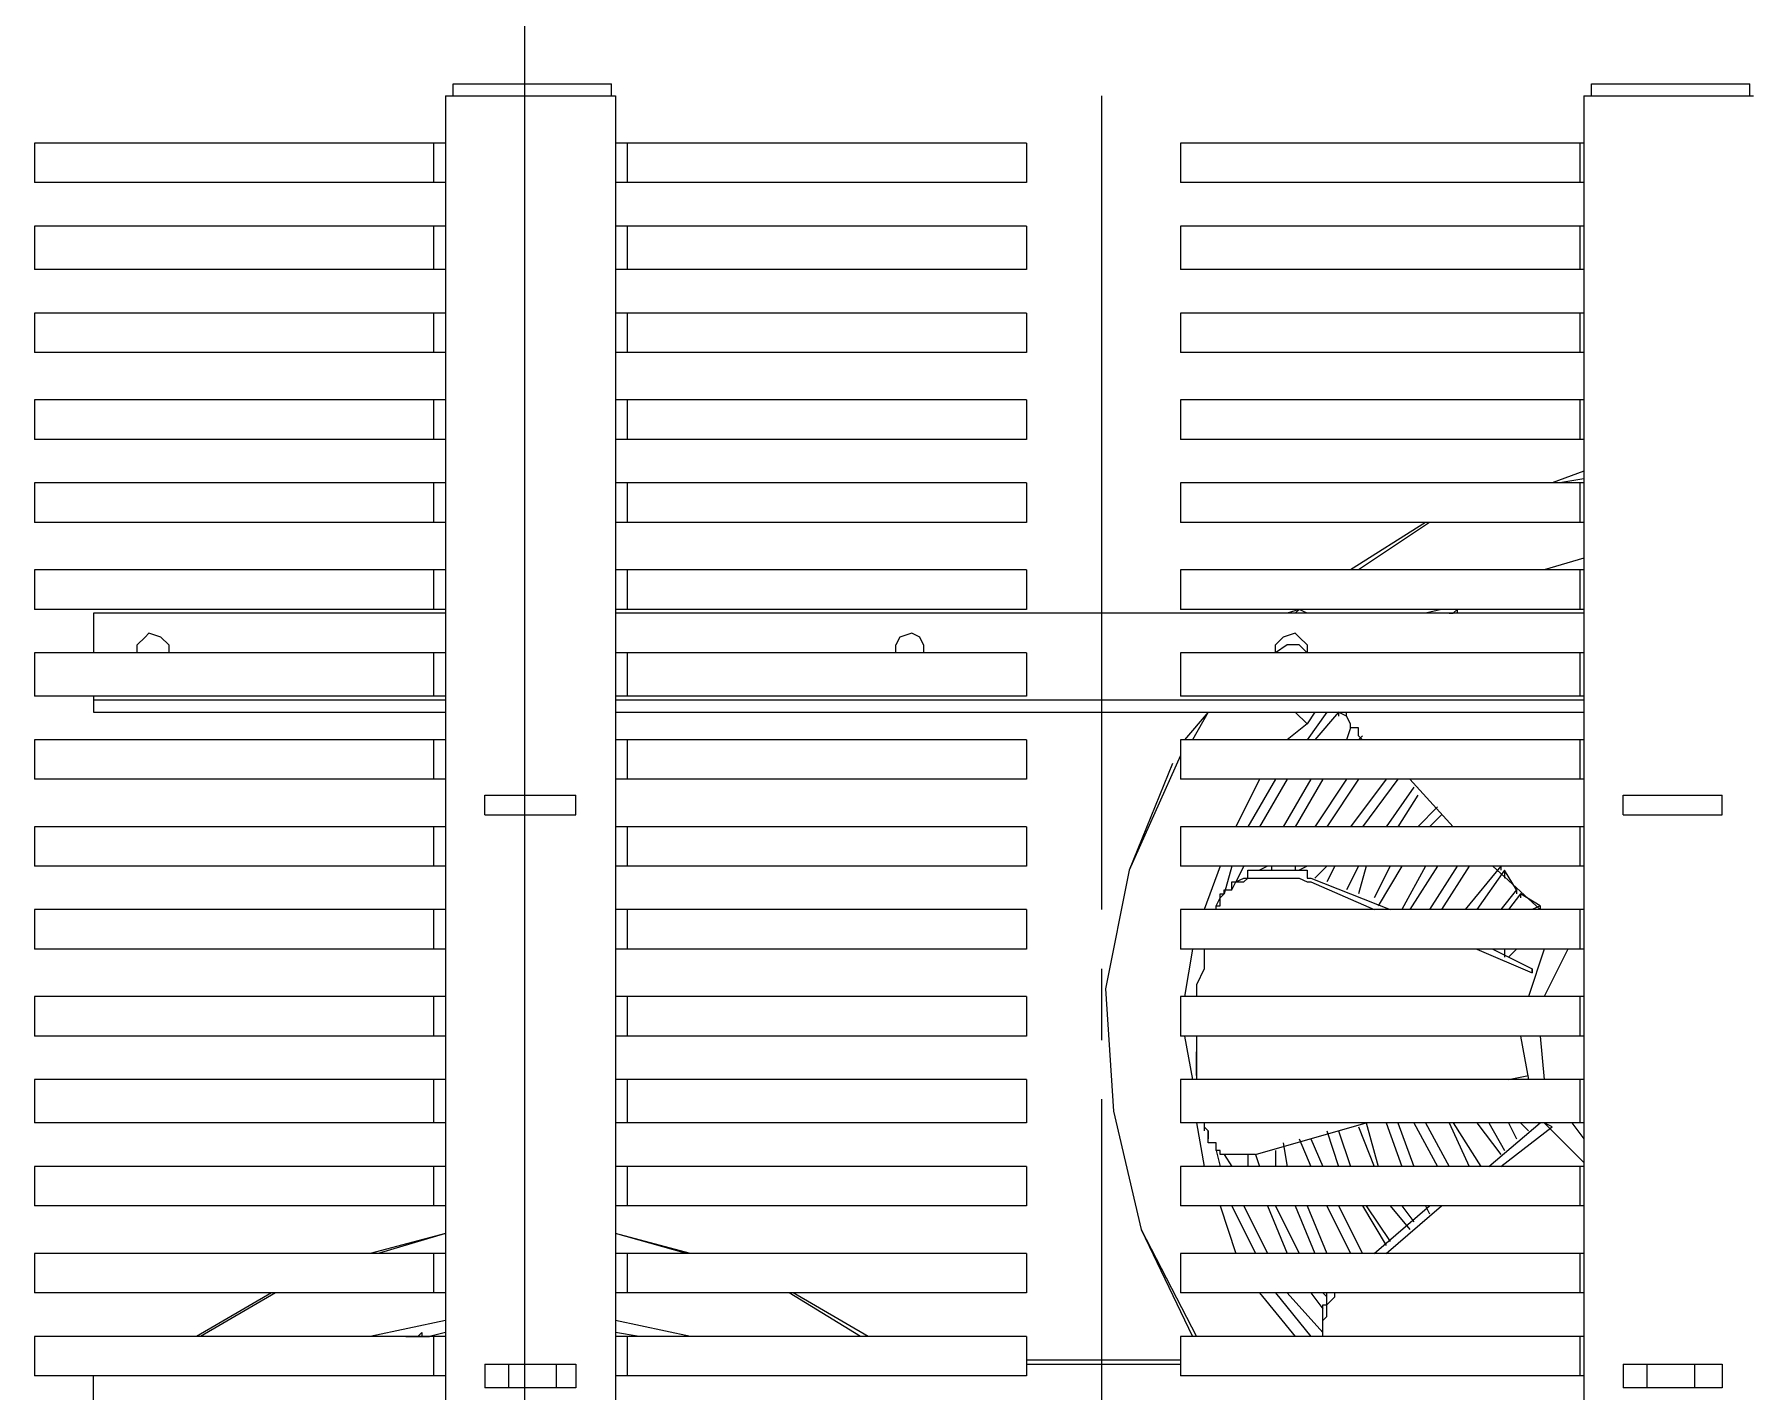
# Model space of a CAD drawing. Header units: millimetres. Extents: x 37084 to 180780, y -153145 to -16322.
# Drawn here: x 72922 to 73826, y -113933 to -113218 of the extents above; entities that cross this region are included whole.
import ezdxf

# ---------------------------------------------------------------- set-up
doc = ezdxf.new("R2010")
doc.units = ezdxf.units.MM
doc.header["$MEASUREMENT"] = 0
doc.linetypes.add('CONTINU', pattern=[0])
doc.layers.add('00', color=5, linetype='Continuous', lineweight=9)
doc.layers.add('1_Day dan', color=5, linetype='Continuous')

# ---------------------------------------------------------------- blocks, each defined once
blk = doc.blocks.new('MBA')
at = {"color": 0, "linetype": 'ByBlock', "lineweight": 9}
for points in [[(1955499.68, 288637.86), (1955589.12, 288637.86)], [(1955499.68, 288637.86), (1955499.68, 287181.75)], [(1955503.84, 288644.1), (1955587.04, 288644.1)], [(1955503.84, 288637.86), (1955503.84, 288644.1)], [(1955587.04, 288637.86), (1955587.04, 288644.1)], [(1955589.12, 288637.86), (1955589.12, 287181.75)], [(1955844.98, 288637.86), (1955844.98, 288209.35)], [(1956098.76, 288637.86), (1956188.21, 288637.86)], [(1956098.76, 288637.86), (1956098.76, 287181.75)], [(1956102.92, 288644.1), (1956186.13, 288644.1)], [(1956102.92, 288637.86), (1956102.92, 288644.1)], [(1956186.13, 288637.86), (1956186.13, 288644.1)], [(1955499.68, 288612.9), (1955283.34, 288612.9)], [(1955283.34, 288612.9), (1955283.34, 288592.1)], [(1955493.44, 288612.9), (1955493.44, 288592.1)], [(1955805.46, 288612.9), (1955589.12, 288612.9)], [(1955595.37, 288612.9), (1955595.37, 288592.1)], [(1955805.46, 288612.9), (1955805.46, 288592.1)], [(1956098.76, 288612.9), (1955886.59, 288612.9)], [(1955886.59, 288612.9), (1955886.59, 288592.1)], [(1956096.68, 288612.9), (1956096.68, 288592.1)], [(1955499.68, 288592.1), (1955283.34, 288592.1)], [(1955805.46, 288592.1), (1955589.12, 288592.1)], [(1956098.76, 288592.1), (1955886.59, 288592.1)], [(1955499.68, 288569.22), (1955283.34, 288569.22)], [(1955283.34, 288569.22), (1955283.34, 288546.33)], [(1955493.44, 288569.22), (1955493.44, 288546.33)], [(1955805.46, 288569.22), (1955589.12, 288569.22)], [(1955595.37, 288569.22), (1955595.37, 288546.33)], [(1955805.46, 288569.22), (1955805.46, 288546.33)], [(1956098.76, 288569.22), (1955886.59, 288569.22)], [(1955886.59, 288569.22), (1955886.59, 288546.33)], [(1956096.68, 288569.22), (1956096.68, 288546.33)], [(1955499.68, 288546.33), (1955283.34, 288546.33)], [(1955805.46, 288546.33), (1955589.12, 288546.33)], [(1956098.76, 288546.33), (1955886.59, 288546.33)], [(1955499.68, 288523.45), (1955283.34, 288523.45)], [(1955283.34, 288523.45), (1955283.34, 288502.65)], [(1955493.44, 288523.45), (1955493.44, 288502.65)], [(1955805.46, 288523.45), (1955589.12, 288523.45)], [(1955595.37, 288523.45), (1955595.37, 288502.65)], [(1955805.46, 288523.45), (1955805.46, 288502.65)], [(1956098.76, 288523.45), (1955886.59, 288523.45)], [(1955886.59, 288523.45), (1955886.59, 288502.65)], [(1956096.68, 288523.45), (1956096.68, 288502.65)], [(1955499.68, 288502.65), (1955283.34, 288502.65)], [(1955805.46, 288502.65), (1955589.12, 288502.65)], [(1956098.76, 288502.65), (1955886.59, 288502.65)], [(1955499.68, 288477.69), (1955283.34, 288477.69)], [(1955283.34, 288477.69), (1955283.34, 288456.89)], [(1955493.44, 288477.69), (1955493.44, 288456.89)], [(1955805.46, 288477.69), (1955589.12, 288477.69)], [(1955595.37, 288477.69), (1955595.37, 288456.89)], [(1955805.46, 288477.69), (1955805.46, 288456.89)], [(1956098.76, 288477.69), (1955886.59, 288477.69)], [(1955886.59, 288477.69), (1955886.59, 288456.89)], [(1956096.68, 288477.69), (1956096.68, 288456.89)], [(1955499.68, 288456.89), (1955283.34, 288456.89)], [(1955805.46, 288456.89), (1955589.12, 288456.89)], [(1956098.76, 288456.89), (1955886.59, 288456.89)], [(1956098.76, 288440.25), (1956082.12, 288434.01)], [(1955499.68, 288434.01), (1955283.34, 288434.01)], [(1955283.34, 288434.01), (1955283.34, 288413.2)], [(1955493.44, 288434.01), (1955493.44, 288413.2)], [(1955805.46, 288434.01), (1955589.12, 288434.01)], [(1955595.37, 288434.01), (1955595.37, 288413.2)], [(1955805.46, 288434.01), (1955805.46, 288413.2)], [(1956098.76, 288434.01), (1955886.59, 288434.01)], [(1955886.59, 288434.01), (1955886.59, 288413.2)], [(1956098.76, 288436.09), (1956086.28, 288434.01)], [(1956096.68, 288434.01), (1956096.68, 288413.2)], [(1955499.68, 288413.2), (1955283.34, 288413.2)], [(1955805.46, 288413.2), (1955589.12, 288413.2)], [(1956098.76, 288413.2), (1955886.59, 288413.2)], [(1956015.56, 288413.2), (1955976.03, 288388.24)], [(1956017.64, 288413.2), (1955980.19, 288388.24)], [(1956098.76, 288394.48), (1956077.96, 288388.24)], [(1955499.68, 288388.24), (1955283.34, 288388.24)], [(1955283.34, 288388.24), (1955283.34, 288367.44)], [(1955493.44, 288388.24), (1955493.44, 288367.44)], [(1955805.46, 288388.24), (1955589.12, 288388.24)], [(1955595.37, 288388.24), (1955595.37, 288367.44)], [(1955805.46, 288388.24), (1955805.46, 288367.44)], [(1956098.76, 288388.24), (1955886.59, 288388.24)], [(1955886.59, 288388.24), (1955886.59, 288367.44)], [(1956096.68, 288388.24), (1956096.68, 288367.44)], [(1955499.68, 288367.44), (1955283.34, 288367.44)], [(1955805.46, 288367.44), (1955589.12, 288367.44)], [(1956098.76, 288367.44), (1955886.59, 288367.44)], [(1955948.99, 288367.44), (1955942.75, 288365.36)], [(1955948.99, 288367.44), (1955946.91, 288365.36)], [(1955953.15, 288365.36), (1955948.99, 288367.44)], [(1956023.88, 288367.44), (1956015.56, 288365.36)], [(1956028.04, 288365.36), (1956030.12, 288365.36), (1956032.2, 288367.44)], [(1956032.2, 288367.44), (1956030.12, 288365.36)], [(1956032.2, 288367.44), (1956032.2, 288365.36)], [(1955499.68, 288365.36), (1955314.54, 288365.36)], [(1955314.54, 288365.36), (1955314.54, 288344.56)], [(1956098.76, 288365.36), (1955589.12, 288365.36)], [(1956028.04, 288365.36), (1956030.12, 288365.36)], [(1955354.07, 288348.72), (1955349.91, 288352.88), (1955343.67, 288354.96), (1955341.59, 288352.88), (1955337.43, 288348.72)], [(1955337.43, 288344.56), (1955337.43, 288348.72)], [(1955354.07, 288348.72), (1955354.07, 288344.56)], [(1955751.38, 288348.72), (1955749.3, 288352.88), (1955745.14, 288354.96), (1955738.9, 288352.88), (1955736.82, 288348.72)], [(1955736.82, 288344.56), (1955736.82, 288348.72)], [(1955751.38, 288348.72), (1955751.38, 288344.56)], [(1955953.15, 288348.72), (1955948.99, 288352.88), (1955946.91, 288354.96), (1955940.67, 288352.88), (1955936.51, 288348.72)], [(1955936.51, 288344.56), (1955936.51, 288348.72)], [(1955953.15, 288344.56), (1955948.99, 288348.72), (1955942.75, 288348.72), (1955936.51, 288344.56)], [(1955953.15, 288348.72), (1955953.15, 288344.56)], [(1955499.68, 288344.56), (1955283.34, 288344.56)], [(1955283.34, 288344.56), (1955283.34, 288321.68)], [(1955493.44, 288344.56), (1955493.44, 288321.68)], [(1955805.46, 288344.56), (1955589.12, 288344.56)], [(1955595.37, 288344.56), (1955595.37, 288321.68)], [(1955805.46, 288344.56), (1955805.46, 288321.68)], [(1956098.76, 288344.56), (1955886.59, 288344.56)], [(1955886.59, 288344.56), (1955886.59, 288321.68)], [(1956096.68, 288344.56), (1956096.68, 288321.68)], [(1955499.68, 288321.68), (1955283.34, 288321.68)], [(1955314.54, 288321.68), (1955314.54, 288313.36)], [(1955805.46, 288321.68), (1955589.12, 288321.68)], [(1956098.76, 288321.68), (1955886.59, 288321.68)], [(1955499.68, 288319.6), (1955314.54, 288319.6)], [(1955314.54, 288313.36), (1955499.68, 288313.36)], [(1956098.76, 288319.6), (1955589.12, 288319.6)], [(1955589.12, 288313.36), (1956098.76, 288313.36)], [(1955901.15, 288313.36), (1955888.67, 288298.79)], [(1955901.15, 288313.36), (1955892.83, 288298.79)], [(1955953.15, 288307.12), (1955946.91, 288313.36)], [(1955957.31, 288313.36), (1955953.15, 288307.12)], [(1955963.55, 288313.36), (1955953.15, 288298.79)], [(1955969.79, 288313.36), (1955957.31, 288298.79)], [(1955973.95, 288311.28), (1955969.79, 288313.36)], [(1955969.79, 288313.36), (1955969.79, 288311.28)], [(1955980.19, 288300.87), (1955980.19, 288305.04), (1955976.03, 288305.04), (1955976.03, 288307.12), (1955973.95, 288311.28), (1955973.95, 288313.36)], [(1955953.15, 288307.12), (1955942.75, 288298.79)], [(1955976.03, 288305.04), (1955973.95, 288298.79)], [(1955499.68, 288298.79), (1955283.34, 288298.79)], [(1955283.34, 288298.79), (1955283.34, 288277.99)], [(1955493.44, 288298.79), (1955493.44, 288277.99)], [(1955805.46, 288298.79), (1955589.12, 288298.79)], [(1955595.37, 288298.79), (1955595.37, 288277.99)], [(1955805.46, 288298.79), (1955805.46, 288277.99)], [(1956098.76, 288298.79), (1955886.59, 288298.79)], [(1955886.59, 288298.79), (1955886.59, 288277.99)], [(1955980.19, 288300.87), (1955982.27, 288298.79)], [(1955982.27, 288300.87), (1955980.19, 288298.79)], [(1956096.68, 288298.79), (1956096.68, 288277.99)], [(1955886.59, 288290.47), (1955859.55, 288230.15), (1955847.06, 288167.74), (1955851.22, 288103.26), (1955865.79, 288040.86), (1955892.83, 287984.69)], [(1955882.43, 288286.31), (1955859.55, 288230.15), (1955847.06, 288167.74), (1955851.22, 288103.26), (1955865.79, 288040.86), (1955894.91, 287984.69)], [(1955499.68, 288277.99), (1955283.34, 288277.99)], [(1955805.46, 288277.99), (1955589.12, 288277.99)], [(1956098.76, 288277.99), (1955886.59, 288277.99)], [(1955928.19, 288277.99), (1955915.71, 288253.03)], [(1955936.51, 288277.99), (1955921.95, 288253.03)], [(1955942.75, 288277.99), (1955928.19, 288253.03)], [(1955955.23, 288277.99), (1955940.67, 288253.03)], [(1955961.47, 288277.99), (1955946.91, 288253.03)], [(1955973.95, 288277.99), (1955957.31, 288253.03)], [(1955980.19, 288277.99), (1955963.55, 288253.03)], [(1955994.76, 288277.99), (1955976.03, 288253.03)], [(1956001, 288277.99), (1955982.27, 288253.03)], [(1956007.24, 288277.99), (1956030.12, 288253.03)], [(1955520.48, 288269.67), (1955568.32, 288269.67)], [(1955520.48, 288259.27), (1955520.48, 288269.67)], [(1955568.32, 288259.27), (1955568.32, 288269.67)], [(1956009.32, 288273.83), (1955994.76, 288253.03)], [(1956011.4, 288269.67), (1956001, 288253.03)], [(1956119.57, 288269.67), (1956171.57, 288269.67)], [(1956119.57, 288259.27), (1956119.57, 288269.67)], [(1956171.57, 288259.27), (1956171.57, 288269.67)], [(1955520.48, 288259.27), (1955568.32, 288259.27)], [(1956021.8, 288263.43), (1956011.4, 288253.03)], [(1956023.88, 288259.27), (1956017.64, 288253.03)], [(1956119.57, 288259.27), (1956171.57, 288259.27)], [(1955499.68, 288253.03), (1955283.34, 288253.03)], [(1955283.34, 288253.03), (1955283.34, 288232.23)], [(1955493.44, 288253.03), (1955493.44, 288232.23)], [(1955805.46, 288253.03), (1955589.12, 288253.03)], [(1955595.37, 288253.03), (1955595.37, 288232.23)], [(1955805.46, 288253.03), (1955805.46, 288232.23)], [(1956098.76, 288253.03), (1955886.59, 288253.03)], [(1955886.59, 288253.03), (1955886.59, 288232.23)], [(1956096.68, 288253.03), (1956096.68, 288232.23)], [(1955499.68, 288232.23), (1955283.34, 288232.23)], [(1955805.46, 288232.23), (1955589.12, 288232.23)], [(1956098.76, 288232.23), (1955886.59, 288232.23)], [(1955907.39, 288232.23), (1955899.07, 288209.35)], [(1955913.63, 288232.23), (1955909.47, 288217.67)], [(1955919.87, 288232.23), (1955915.71, 288223.91)], [(1955932.35, 288232.23), (1955928.19, 288230.15)], [(1955934.43, 288232.23), (1955934.43, 288230.15)], [(1955946.91, 288232.23), (1955946.91, 288230.15)], [(1955953.15, 288232.23), (1955948.99, 288230.15)], [(1955963.55, 288232.23), (1955957.31, 288225.99)], [(1955967.71, 288232.23), (1955963.55, 288223.91)], [(1955980.19, 288232.23), (1955973.95, 288219.75)], [(1955984.35, 288232.23), (1955980.19, 288217.67)], [(1955996.84, 288232.23), (1955988.52, 288215.59)], [(1956003.08, 288232.23), (1955990.6, 288211.43)], [(1956015.56, 288232.23), (1956003.08, 288209.35)], [(1956021.8, 288232.23), (1956007.24, 288209.35)], [(1956032.2, 288232.23), (1956017.64, 288209.35)], [(1956038.44, 288232.23), (1956023.88, 288209.35)], [(1956055.08, 288232.23), (1956036.36, 288209.35)], [(1956050.92, 288232.23), (1956075.88, 288209.35)], [(1956055.08, 288232.23), (1956050.92, 288232.23)], [(1956055.08, 288232.23), (1956055.08, 288230.15)], [(1955905.31, 288209.35), (1955905.31, 288211.43), (1955907.39, 288215.59), (1955907.39, 288217.67), (1955909.47, 288217.67), (1955909.47, 288219.75), (1955913.63, 288219.75), (1955913.63, 288223.91), (1955915.71, 288223.91), (1955919.87, 288225.99), (1955921.95, 288225.99), (1955921.95, 288230.15), (1955926.11, 288230.15), (1955928.19, 288230.15), (1955932.35, 288230.15), (1955934.43, 288230.15), (1955936.51, 288230.15), (1955940.67, 288230.15), (1955942.75, 288230.15), (1955946.91, 288230.15), (1955948.99, 288230.15), (1955953.15, 288230.15), (1955953.15, 288225.99), (1955955.23, 288225.99)], [(1955905.31, 288209.35), (1955905.31, 288211.43), (1955907.39, 288211.43), (1955907.39, 288215.59), (1955909.47, 288217.67), (1955909.47, 288219.75), (1955913.63, 288219.75), (1955915.71, 288223.91), (1955919.87, 288223.91), (1955921.95, 288225.99), (1955926.11, 288225.99), (1955928.19, 288225.99), (1955932.35, 288225.99), (1955934.43, 288225.99), (1955936.51, 288225.99), (1955940.67, 288225.99), (1955942.75, 288225.99), (1955946.91, 288225.99), (1955948.99, 288225.99), (1955953.15, 288223.91), (1955955.23, 288223.91)], [(1955955.23, 288225.99), (1955996.84, 288209.35)], [(1955955.23, 288223.91), (1955988.52, 288209.35)], [(1956057.16, 288230.15), (1956042.6, 288209.35)], [(1956063.4, 288219.75), (1956057.16, 288230.15)], [(1956057.16, 288230.15), (1956057.16, 288225.99)], [(1956063.4, 288219.75), (1956055.08, 288209.35)], [(1956065.48, 288217.67), (1956059.24, 288209.35)], [(1956063.4, 288219.75), (1956063.4, 288217.67)], [(1956075.88, 288211.43), (1956065.48, 288217.67)], [(1956065.48, 288217.67), (1956065.48, 288215.59)], [(1955499.68, 288209.35), (1955283.34, 288209.35)], [(1955283.34, 288209.35), (1955283.34, 288188.55)], [(1955493.44, 288209.35), (1955493.44, 288188.55)], [(1955805.46, 288209.35), (1955589.12, 288209.35)], [(1955595.37, 288209.35), (1955595.37, 288188.55)], [(1955805.46, 288209.35), (1955805.46, 288188.55)], [(1956098.76, 288209.35), (1955886.59, 288209.35)], [(1955886.59, 288209.35), (1955886.59, 288188.55)], [(1956075.88, 288211.43), (1956071.72, 288209.35)], [(1956075.88, 288211.43), (1956075.88, 288209.35)], [(1956096.68, 288209.35), (1956096.68, 288188.55)], [(1956098.76, 288209.35), (1956098.76, 288205.19)], [(1955499.68, 288188.55), (1955283.34, 288188.55)], [(1955805.46, 288188.55), (1955589.12, 288188.55)], [(1956098.76, 288188.55), (1955886.59, 288188.55)], [(1955892.83, 288188.55), (1955888.67, 288163.58)], [(1955899.07, 288188.55), (1955899.07, 288178.15)], [(1956042.6, 288188.55), (1956071.72, 288176.07)], [(1956050.92, 288188.55), (1956071.72, 288178.15)], [(1956057.16, 288188.55), (1956057.16, 288184.39)], [(1956063.4, 288188.55), (1956059.24, 288184.39)], [(1956077.96, 288188.55), (1956069.64, 288163.58)], [(1956090.44, 288188.55), (1956077.96, 288163.58)], [(1955844.98, 288178.15), (1955844.98, 288140.7)], [(1955899.07, 288178.15), (1955894.91, 288169.82)], [(1956071.72, 288178.15), (1956071.72, 288176.07)], [(1956071.72, 288176.07), (1956071.72, 288178.15)], [(1955894.91, 288169.82), (1955894.91, 288163.58)], [(1955499.68, 288163.58), (1955283.34, 288163.58)], [(1955283.34, 288163.58), (1955283.34, 288142.78)], [(1955493.44, 288163.58), (1955493.44, 288142.78)], [(1955805.46, 288163.58), (1955589.12, 288163.58)], [(1955595.37, 288163.58), (1955595.37, 288142.78)], [(1955805.46, 288163.58), (1955805.46, 288142.78)], [(1956098.76, 288163.58), (1955886.59, 288163.58)], [(1955886.59, 288163.58), (1955886.59, 288142.78)], [(1956096.68, 288163.58), (1956096.68, 288142.78)], [(1955499.68, 288142.78), (1955283.34, 288142.78)], [(1955805.46, 288142.78), (1955589.12, 288142.78)], [(1956098.76, 288142.78), (1955886.59, 288142.78)], [(1955888.67, 288142.78), (1955892.83, 288119.9)], [(1955894.91, 288142.78), (1955894.91, 288140.7)], [(1955894.91, 288142.78), (1955894.91, 288140.7)], [(1955894.91, 288140.7), (1955894.91, 288134.46)], [(1955894.91, 288140.7), (1955894.91, 288134.46)], [(1956065.48, 288142.78), (1956069.64, 288119.9)], [(1956075.88, 288142.78), (1956077.96, 288119.9)], [(1955894.91, 288134.46), (1955894.91, 288128.22)], [(1955894.91, 288121.98), (1955894.91, 288128.22), (1955894.91, 288134.46)], [(1955894.91, 288128.22), (1955894.91, 288121.98), (1955894.91, 288119.9)], [(1955499.68, 288119.9), (1955283.34, 288119.9)], [(1955283.34, 288119.9), (1955283.34, 288097.02)], [(1955493.44, 288119.9), (1955493.44, 288097.02)], [(1955805.46, 288119.9), (1955589.12, 288119.9)], [(1955595.37, 288119.9), (1955595.37, 288097.02)], [(1955805.46, 288119.9), (1955805.46, 288097.02)], [(1956098.76, 288119.9), (1955886.59, 288119.9)], [(1955886.59, 288119.9), (1955886.59, 288097.02)], [(1955894.91, 288121.98), (1955894.91, 288119.9)], [(1956059.24, 288119.9), (1956069.64, 288121.98)], [(1956096.68, 288119.9), (1956096.68, 288097.02)], [(1955844.98, 288109.5), (1955844.98, 287708.03)], [(1955499.68, 288097.02), (1955283.34, 288097.02)], [(1955805.46, 288097.02), (1955589.12, 288097.02)], [(1956098.76, 288097.02), (1955886.59, 288097.02)], [(1955894.91, 288097.02), (1955899.07, 288074.14)], [(1955899.07, 288097.02), (1955899.07, 288094.94)], [(1955899.07, 288097.02), (1955899.07, 288094.94)], [(1955926.11, 288080.38), (1955984.35, 288097.02)], [(1955984.35, 288097.02), (1955990.6, 288074.14)], [(1955994.76, 288097.02), (1956003.08, 288074.14)], [(1956001, 288097.02), (1956009.32, 288074.14)], [(1956009.32, 288097.02), (1956021.8, 288074.14)], [(1956015.56, 288097.02), (1956028.04, 288074.14)], [(1956028.04, 288097.02), (1956038.44, 288074.14)], [(1956030.12, 288097.02), (1956044.68, 288074.14)], [(1956042.6, 288097.02), (1956055.08, 288080.38)], [(1956048.84, 288097.02), (1956057.16, 288082.46)], [(1956048.84, 288074.14), (1956075.88, 288097.02)], [(1956059.24, 288097.02), (1956063.4, 288088.7)], [(1956065.48, 288097.02), (1956069.64, 288092.86)], [(1956082.12, 288094.94), (1956077.96, 288097.02)], [(1956077.96, 288097.02), (1956098.76, 288076.22)], [(1956092.52, 288097.02), (1956098.76, 288088.7)], [(1955899.07, 288094.94), (1955899.07, 288092.86)], [(1955899.07, 288094.94), (1955901.15, 288092.86)], [(1955901.15, 288092.86), (1955901.15, 288088.7)], [(1955926.11, 288080.38), (1955921.95, 288080.38), (1955919.87, 288080.38), (1955915.71, 288080.38), (1955913.63, 288080.38), (1955909.47, 288080.38), (1955907.39, 288080.38), (1955907.39, 288082.46), (1955905.31, 288082.46), (1955905.31, 288086.62), (1955901.15, 288086.62), (1955901.15, 288088.7), (1955901.15, 288092.86)], [(1955940.67, 288086.62), (1955942.75, 288074.14)], [(1955948.99, 288088.7), (1955955.23, 288074.14)], [(1955955.23, 288088.7), (1955961.47, 288074.14)], [(1955963.55, 288092.86), (1955969.79, 288074.14)], [(1955969.79, 288092.86), (1955976.03, 288074.14)], [(1955980.19, 288094.94), (1955988.52, 288074.14)], [(1956055.08, 288074.14), (1956082.12, 288094.94)], [(1955905.31, 288082.46), (1955907.39, 288074.14)], [(1955909.47, 288080.38), (1955913.63, 288074.14)], [(1955921.95, 288080.38), (1955921.95, 288074.14)], [(1955926.11, 288080.38), (1955928.19, 288074.14)], [(1955936.51, 288082.46), (1955936.51, 288074.14)], [(1955499.68, 288074.14), (1955283.34, 288074.14)], [(1955283.34, 288074.14), (1955283.34, 288053.34)], [(1955493.44, 288074.14), (1955493.44, 288053.34)], [(1955805.46, 288074.14), (1955589.12, 288074.14)], [(1955595.37, 288074.14), (1955595.37, 288053.34)], [(1955805.46, 288074.14), (1955805.46, 288053.34)], [(1956098.76, 288074.14), (1955886.59, 288074.14)], [(1955886.59, 288074.14), (1955886.59, 288053.34)], [(1956096.68, 288074.14), (1956096.68, 288053.34)], [(1955499.68, 288053.34), (1955283.34, 288053.34)], [(1955805.46, 288053.34), (1955589.12, 288053.34)], [(1956098.76, 288053.34), (1955886.59, 288053.34)], [(1955907.39, 288053.34), (1955915.71, 288028.37)], [(1955913.63, 288053.34), (1955926.11, 288028.37)], [(1955919.87, 288053.34), (1955932.35, 288028.37)], [(1955932.35, 288053.34), (1955942.75, 288028.37)], [(1955936.51, 288053.34), (1955948.99, 288028.37)], [(1955946.91, 288053.34), (1955957.31, 288028.37)], [(1955953.15, 288053.34), (1955963.55, 288028.37)], [(1955963.55, 288053.34), (1955976.03, 288028.37)], [(1955969.79, 288053.34), (1955982.27, 288028.37)], [(1955982.27, 288053.34), (1955994.76, 288032.53)], [(1955984.35, 288053.34), (1955996.84, 288034.61)], [(1955988.52, 288028.37), (1956017.64, 288053.34)], [(1955994.76, 288028.37), (1956023.88, 288053.34)], [(1955996.84, 288053.34), (1956007.24, 288040.86)], [(1956003.08, 288053.34), (1956009.32, 288045.02)], [(1956015.56, 288053.34), (1956017.64, 288049.18)], [(1955499.68, 288038.77), (1955460.15, 288028.37)], [(1955499.68, 288038.77), (1955464.32, 288028.37)], [(1955628.65, 288028.37), (1955589.12, 288038.77)], [(1955626.57, 288028.37), (1955589.12, 288038.77)], [(1955499.68, 288028.37), (1955283.34, 288028.37)], [(1955283.34, 288028.37), (1955283.34, 288007.57)], [(1955493.44, 288028.37), (1955493.44, 288007.57)], [(1955805.46, 288028.37), (1955589.12, 288028.37)], [(1955595.37, 288028.37), (1955595.37, 288007.57)], [(1955805.46, 288028.37), (1955805.46, 288007.57)], [(1956098.76, 288028.37), (1955886.59, 288028.37)], [(1955886.59, 288028.37), (1955886.59, 288007.57)], [(1956096.68, 288028.37), (1956096.68, 288007.57)], [(1955499.68, 288007.57), (1955283.34, 288007.57)], [(1955408.15, 288007.57), (1955368.63, 287984.69)], [(1955410.23, 288007.57), (1955370.71, 287984.69)], [(1955805.46, 288007.57), (1955589.12, 288007.57)], [(1955718.09, 287984.69), (1955680.65, 288007.57)], [(1955722.25, 287984.69), (1955682.73, 288007.57)], [(1956098.76, 288007.57), (1955886.59, 288007.57)], [(1955928.19, 288007.57), (1955946.91, 287984.69)], [(1955936.51, 288007.57), (1955955.23, 287984.69)], [(1955942.75, 288007.57), (1955961.47, 287986.77)], [(1955955.23, 288007.57), (1955961.47, 287999.25)], [(1955961.47, 288007.57), (1955963.55, 288005.49)], [(1955961.47, 287984.69), (1955961.47, 287986.77), (1955961.47, 287990.93), (1955961.47, 287993.01), (1955961.47, 287995.09), (1955961.47, 287999.25), (1955961.47, 288001.33), (1955963.55, 288001.33), (1955963.55, 288005.49), (1955963.55, 288007.57)], [(1955961.47, 287984.69), (1955961.47, 287986.77), (1955961.47, 287990.93), (1955961.47, 287993.01), (1955963.55, 287995.09), (1955963.55, 287999.25), (1955963.55, 288001.33), (1955967.71, 288005.49), (1955967.71, 288007.57)], [(1955499.68, 287993.01), (1955460.15, 287984.69)], [(1955628.65, 287984.69), (1955589.12, 287993.01)], [(1955499.68, 287984.69), (1955283.34, 287984.69)], [(1955283.34, 287984.69), (1955283.34, 287963.89)], [(1955478.88, 287984.69), (1955483.04, 287984.69), (1955485.12, 287984.69), (1955487.2, 287986.77), (1955487.2, 287984.69), (1955491.36, 287984.69)], [(1955478.88, 287984.69), (1955483.04, 287984.69), (1955485.12, 287984.69), (1955487.2, 287984.69), (1955491.36, 287984.69)], [(1955499.68, 287986.77), (1955491.36, 287984.69)], [(1955493.44, 287984.69), (1955491.36, 287984.69)], [(1955493.44, 287984.69), (1955493.44, 287963.89)], [(1955601.61, 287984.69), (1955589.12, 287986.77)], [(1955805.46, 287984.69), (1955589.12, 287984.69)], [(1955595.37, 287984.69), (1955595.37, 287963.89)], [(1955805.46, 287984.69), (1955805.46, 287963.89)], [(1956098.76, 287984.69), (1955886.59, 287984.69)], [(1955886.59, 287984.69), (1955886.59, 287963.89)], [(1956096.68, 287984.69), (1956096.68, 287963.89)], [(1955520.48, 287970.13), (1955568.32, 287970.13)], [(1955520.48, 287970.13), (1955520.48, 287957.65)], [(1955532.96, 287970.13), (1955532.96, 287957.65)], [(1955557.92, 287970.13), (1955557.92, 287957.65)], [(1955568.32, 287970.13), (1955568.32, 287957.65)], [(1955886.59, 287972.21), (1955805.46, 287972.21)], [(1955805.46, 287970.13), (1955886.59, 287970.13)], [(1956119.57, 287970.13), (1956171.57, 287970.13)], [(1956119.57, 287970.13), (1956119.57, 287957.65)], [(1956132.05, 287970.13), (1956132.05, 287957.65)], [(1956157.01, 287970.13), (1956157.01, 287957.65)], [(1956171.57, 287970.13), (1956171.57, 287957.65)], [(1955499.68, 287963.89), (1955283.34, 287963.89)], [(1955314.54, 287938.93), (1955314.54, 287963.89)], [(1955805.46, 287963.89), (1955589.12, 287963.89)], [(1956098.76, 287963.89), (1955886.59, 287963.89)], [(1955568.32, 287957.65), (1955520.48, 287957.65)], [(1956171.57, 287957.65), (1956119.57, 287957.65)]]:
    blk.add_lwpolyline(points, dxfattribs=at)
blk = doc.blocks.new('LT220')
at = {"layer": '1_Day dan', "color": 0, "linetype": 'ByBlock', "lineweight": -2, "ltscale": 4500}
blk.add_line((484931.42, 49095.98), (484931.65, -12360.95), dxfattribs=at)

msp = doc.modelspace()

# ---------------------------------------------------------------- block references
at = {"layer": '00', "lineweight": 20, "ltscale": 4500}
msp.add_blockref('LT220', (-411751.59, -105303.54, 0), dxfattribs=at)
at = {"layer": '00', "linetype": 'CONTINU', "lineweight": 20}
msp.add_blockref('MBA', (-1882361.32, -401888.42, 0), dxfattribs=at)

doc.saveas('drawing.dxf')
